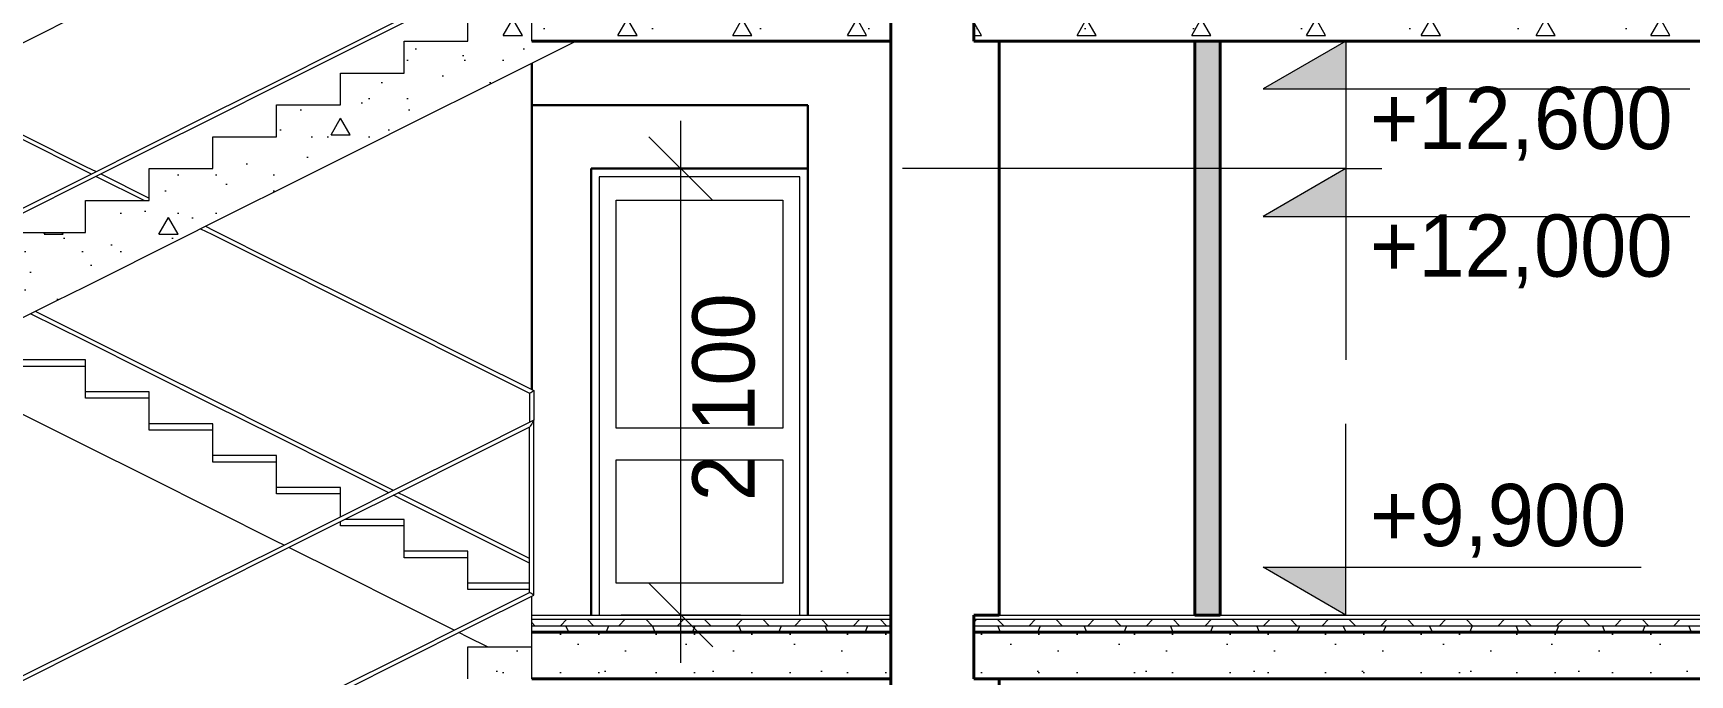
# Model space of a CAD drawing. Header units: millimetres. Extents: x -168133 to -32053, y -12928 to 37693.
# Drawn here: x -153681 to -145886, y 9619 to 12638 of the extents above; entities that cross this region are included whole.
import ezdxf

# ---------------------------------------------------------------- set-up
doc = ezdxf.new("R2010")
doc.units = ezdxf.units.MM
doc.header["$MEASUREMENT"] = 0
for name, color, linetype in [('Двери ArchiCAD', 7, 'Continuous'), ('Интерьер- Перегородка', 7, 'Continuous'), ('Кладочні розміри', 7, 'Continuous'), ('Лестницы внутренние', 7, 'Continuous'), ('перегородки', 7, 'Continuous'), ('Перекрытия', 7, 'Continuous')]:
    doc.layers.add(name, color=color, linetype=linetype)
for name, color, linetype, lineweight in [('Двери ArchiCAD_Ном._пера__1', 7, 'Continuous', 13), ('Двери ArchiCAD_Ном._пера__41', 7, 'Continuous', 30), ('Интерьер- Перегородка_Ном._пера__41', 7, 'Continuous', 30), ('Интерьер- Перегородка_Ном._пера__61', 7, 'Continuous', 40), ('Лестницы внутренние_Ном._пера__1', 7, 'Continuous', 13), ('Лестницы внутренние_Ном._пера__21', 7, 'Continuous', 20), ('Лестницы внутренние_Ном._пера__7', 7, 'Continuous', 5), ('перегородки_Ном._пера__61', 7, 'Continuous', 40), ('Перекрытия_Ном._пера__1', 7, 'Continuous', 13), ('Перекрытия_Ном._пера__21', 7, 'Continuous', 20), ('Перекрытия_Ном._пера__61', 7, 'Continuous', 40)]:
    doc.layers.add(name, color=color, linetype=linetype, lineweight=lineweight)
for name, color, linetype, lineweight, true_color in [('Кладочні розміри_Ном._пера__98', 7, 'Continuous', 13, 0x001f3e), ('Лестницы внутренние_Ном._пера__241', 7, 'Continuous', 13, 0x515151), ('перегородки_Ном._пера__102', 7, 'Continuous', 60, 0xcccccc)]:
    doc.layers.add(name, color=color, linetype=linetype, lineweight=lineweight, true_color=true_color)
doc.styles.add('СГЕНЕРИР_СТИЛЬ_1', font='')
doc.styles.get('СГЕНЕРИР_СТИЛЬ_1').set_extended_font_data('Century Gothic')
doc.dimstyles.new('СГЕНЕРИР_СТИЛЬ__1', dxfattribs={"dimtxt": 292.500007, "dimasz": 285, "dimexe": 0.18, "dimexo": 444.840628, "dimgap": 0.09, "dimtad": 3, "dimdec": 0, "dimzin": 0, "dimdsep": 46, "dimtxsty": 'СГЕНЕРИР_СТИЛЬ_1', "dimblk": 'ARROWHEAD_6', "dimblk1": 'ARROWHEAD_6', "dimblk2": 'ARROWHEAD_6', "dimcen": 0.09, "dimclrd": 256, "dimclre": 256, "dimclrt": 256, "dimadec": 0, "dimazin": 0, "dimtfac": 1, "dimtdec": 4, "dimtmove": 0, "dimatfit": 3, "dimfxl": 0, "dimtolj": 1, "dimtzin": 0, "dimarcsym": 0})
pattern_1 = [(0, (0, 0), (0, 90.000004), [])]
pattern_2 = [(45, (0, 0), (-137.88582, 137.88582), []), (135, (0, 0), (137.88582, 137.88582), [])]
pattern_3 = [(0, (0, 0), (0, 406400), []), (0, (0, 90), (0, 406400), []), (90, (0, 0), (-406.4, 0), [88.9, -406400]), (90, (38.1, 0), (-406.4, 0), [88.9, -406400]), (66.8014, (0, 0), (-343.3379, 147.1448), []), (293.1986, (38.1, 0), (343.3379, 147.1448), [])]
pattern_4 = [(0, (0, 0), (0, 935.3075), [90, -450]), (0, (270, 467.7), (0, 935.3075), [90, -450]), (60, (0, 0), (-810, 467.654), [90, -450]), (60, (540, 0), (-810, 467.654), [90, -450]), (120, (90, 0), (810, 467.654), [90, -450]), (120, (630, 0), (810, 467.654), [90, -450]), (0, (0, 90), (0, 180), [0, -180, 0, -270]), (45, (90, 90), (-127.27923, 127.27923), [0, -135, 0, -225])]
pattern_5 = [(0, (0, 0), (0, 935.3074), [90, -450]), (0, (270, 467.7), (0, 935.3074), [90, -450]), (60, (0, 0), (-810, 467.654), [90, -450]), (60, (540, 0), (-810, 467.6537), [90, -450]), (120, (90, 0), (810, 467.654), [90, -450]), (120, (630, 0), (810, 467.6537), [90, -450]), (0, (0, 90), (0, 180), [0, -180, 0, -270]), (45, (90, 90), (-127.27922, 127.27922), [0, -135, 0, -225])]

# ---------------------------------------------------------------- blocks, each defined once
blk = doc.blocks.new('Элемент разреза_63')
at = {"layer": 'Перекрытия', "linetype": 'Continuous', "lineweight": 0, "true_color": 0x000000}
h = blk.add_hatch(dxfattribs=at)
h.set_pattern_fill('Фанера__2_', color=18, style=0, pattern_type=2)
h.set_pattern_definition(pattern_1)
h.paths.add_polyline_path([(-142805.6, 9880), (-142805.6, 9900), (-149255.6, 9900), (-149255.6, 9880)])
h = blk.add_hatch(dxfattribs=at)
h.set_pattern_fill('Блоки', color=18, style=0, pattern_type=2)
h.set_pattern_definition(pattern_2)
h.paths.add_polyline_path([(-142805.6, 9850), (-142805.6, 9880), (-149255.6, 9880), (-149255.6, 9850)])
h = blk.add_hatch(dxfattribs=at)
h.set_pattern_fill('Стенка_каркасн__2х4_16_м_FB', color=18, style=0, pattern_type=2)
h.set_pattern_definition(pattern_3)
h.paths.add_polyline_path([(-142805.6, 9820), (-142805.6, 9850), (-149255.6, 9850), (-149255.6, 9820)])
h = blk.add_hatch(dxfattribs=at)
h.set_pattern_fill('structural_concrete', color=18, style=0, pattern_type=2)
h.set_pattern_definition(pattern_4)
h.paths.add_polyline_path([(-142805.6, 9600), (-142805.6, 9820), (-149255.6, 9820), (-149255.6, 9600)])
at = {"layer": 'Перекрытия_Ном._пера__1', "linetype": 'Continuous'}
for p, q in [((-149255.6, 9900), (-142805.6, 9900)), ((-149255.6, 9880), (-149255.6, 9900)), ((-149255.6, 9880), (-142805.6, 9880)), ((-149255.6, 9850), (-149255.6, 9880)), ((-149255.6, 9880), (-142805.6, 9880)), ((-149255.6, 9850), (-142805.6, 9850)), ((-149255.6, 9850), (-142805.6, 9850)), ((-149255.6, 9820), (-149255.6, 9850)), ((-142805.6, 9880), (-142805.6, 9900)), ((-142805.6, 9850), (-142805.6, 9880)), ((-142805.6, 9820), (-142805.6, 9850))]:
    blk.add_line(p, q, dxfattribs=at)
at = {"layer": 'Перекрытия_Ном._пера__21', "linetype": 'Continuous'}
for p, q in [((-149255.6, 9600), (-149255.6, 9820)), ((-142805.6, 9600), (-142805.6, 9820))]:
    blk.add_line(p, q, dxfattribs=at)
at = {"layer": 'Перекрытия_Ном._пера__61', "linetype": 'Continuous'}
for p, q in [((-149255.6, 9820), (-142805.6, 9820)), ((-149255.6, 9820), (-142805.6, 9820)), ((-149255.6, 9600), (-142805.6, 9600))]:
    blk.add_line(p, q, dxfattribs=at)
blk = doc.blocks.new('Элемент разреза_67')
at = {"layer": 'Перекрытия', "linetype": 'Continuous', "lineweight": 0, "true_color": 0x000000}
h = blk.add_hatch(dxfattribs=at)
h.set_pattern_fill('Фанера__2_', color=18, style=0, pattern_type=2)
h.set_pattern_definition(pattern_1)
h.paths.add_polyline_path([(-142805.6, 12880), (-142805.6, 12900), (-149255.6, 12900), (-149255.6, 12880)])
h = blk.add_hatch(dxfattribs=at)
h.set_pattern_fill('Блоки', color=18, style=0, pattern_type=2)
h.set_pattern_definition(pattern_2)
h.paths.add_polyline_path([(-142805.6, 12850), (-142805.6, 12880), (-149255.6, 12880), (-149255.6, 12850)])
h = blk.add_hatch(dxfattribs=at)
h.set_pattern_fill('Стенка_каркасн__2х4_16_м_FB', color=18, style=0, pattern_type=2)
h.set_pattern_definition(pattern_3)
h.paths.add_polyline_path([(-142805.6, 12820), (-142805.6, 12850), (-149255.6, 12850), (-149255.6, 12820)])
h = blk.add_hatch(dxfattribs=at)
h.set_pattern_fill('structural_concrete', color=18, style=0, pattern_type=2)
h.set_pattern_definition(pattern_4)
h.paths.add_polyline_path([(-142805.6, 12600), (-142805.6, 12820), (-149255.6, 12820), (-149255.6, 12600)])
at = {"layer": 'Перекрытия_Ном._пера__1', "linetype": 'Continuous'}
for p, q in [((-149255.6, 12900), (-142805.6, 12900)), ((-149255.6, 12880), (-149255.6, 12900)), ((-149255.6, 12880), (-142805.6, 12880)), ((-149255.6, 12850), (-149255.6, 12880)), ((-149255.6, 12880), (-142805.6, 12880)), ((-142805.6, 12880), (-142805.6, 12900)), ((-142805.6, 12850), (-142805.6, 12880)), ((-149255.6, 12850), (-142805.6, 12850)), ((-149255.6, 12850), (-142805.6, 12850)), ((-149255.6, 12820), (-149255.6, 12850)), ((-142805.6, 12820), (-142805.6, 12850))]:
    blk.add_line(p, q, dxfattribs=at)
at = {"layer": 'Перекрытия_Ном._пера__21', "linetype": 'Continuous'}
for p, q in [((-149255.6, 12600), (-149255.6, 12820)), ((-142805.6, 12600), (-142805.6, 12820))]:
    blk.add_line(p, q, dxfattribs=at)
at = {"layer": 'Перекрытия_Ном._пера__61', "linetype": 'Continuous'}
for p, q in [((-149255.6, 12820), (-142805.6, 12820)), ((-149255.6, 12820), (-142805.6, 12820)), ((-149255.6, 12600), (-142805.6, 12600))]:
    blk.add_line(p, q, dxfattribs=at)
blk = doc.blocks.new('Элемент разреза_94')
at = {"layer": 'перегородки_Ном._пера__102', "linetype": 'Continuous'}
blk.add_hatch(color=256, dxfattribs=at).paths.add_polyline_path([(-148215.6, 12600), (-148215.6, 9900), (-148095.6, 9900), (-148095.6, 12600)])
at = {"layer": 'перегородки_Ном._пера__61', "linetype": 'Continuous'}
for p, q in [((-148215.6, 9900), (-148215.6, 12600)), ((-148215.6, 12600), (-148095.6, 12600)), ((-148095.6, 9900), (-148095.6, 12600)), ((-148215.6, 9900), (-148095.6, 9900))]:
    blk.add_line(p, q, dxfattribs=at)
blk = doc.blocks.new('Элемент разреза_164')
at = {"layer": 'Лестницы внутренние_Ном._пера__241', "linetype": 'Continuous'}
h = blk.add_hatch(dxfattribs=at)
h.set_pattern_fill('Бетон', color=256, style=0, pattern_type=2)
h.set_pattern_definition(pattern_5)
h.paths.add_polyline_path([(-154085.6, 11220), (-154085.6, 11170), (-154062.3, 11170), (-154040.2, 11170), (-154013.6, 11170), (-153988.4, 11170), (-153853.7, 11237.4), (-153735.6, 11296.4), (-153575.7, 11376.3), (-153435.6, 11446.4), (-153275.7, 11526.3), (-153135.6, 11596.4), (-152975.7, 11676.3), (-152835.6, 11746.4), (-152675.7, 11826.3), (-152535.6, 11896.4), (-152375.7, 11976.3), (-152235.6, 12046.4), (-152075.7, 12126.3), (-151935.6, 12196.4), (-151775.7, 12276.3), (-151635.6, 12346.4), (-151475.7, 12426.3), (-151335.6, 12496.4), (-151225.2, 12551.6), (-151128.4, 12600), (-151335.6, 12600), (-151335.6, 12720), (-151635.6, 12720), (-151635.6, 12570), (-151935.6, 12570), (-151935.6, 12420), (-152235.6, 12420), (-152235.6, 12270), (-152535.6, 12270), (-152535.6, 12120), (-152835.6, 12120), (-152835.6, 11970), (-153135.6, 11970), (-153135.6, 11820), (-153435.6, 11820), (-153435.6, 11670), (-153735.6, 11670), (-153735.6, 11520), (-154035.6, 11520), (-154035.6, 11370), (-154085.6, 11370)])
h = blk.add_hatch(dxfattribs=at)
h.set_pattern_fill('Бетон', color=256, style=0, pattern_type=2)
h.set_pattern_definition(pattern_5)
h.paths.add_polyline_path([(-151635.6, 12570), (-151635.6, 12600), (-151935.6, 12600), (-151935.6, 12570)])
h = blk.add_hatch(dxfattribs=at)
h.set_pattern_fill('Бетон', color=256, style=0, pattern_type=2)
h.set_pattern_definition(pattern_5)
h.paths.add_polyline_path([(-151935.6, 12420), (-151935.6, 12450), (-152235.6, 12450), (-152235.6, 12420)])
h = blk.add_hatch(dxfattribs=at)
h.set_pattern_fill('Бетон', color=256, style=0, pattern_type=2)
h.set_pattern_definition(pattern_5)
h.paths.add_polyline_path([(-152235.6, 12270), (-152235.6, 12300), (-152535.6, 12300), (-152535.6, 12270)])
h = blk.add_hatch(dxfattribs=at)
h.set_pattern_fill('Бетон', color=256, style=0, pattern_type=2)
h.set_pattern_definition(pattern_5)
h.paths.add_polyline_path([(-152535.6, 12120), (-152535.6, 12150), (-152835.6, 12150), (-152835.6, 12120)])
h = blk.add_hatch(dxfattribs=at)
h.set_pattern_fill('Бетон', color=256, style=0, pattern_type=2)
h.set_pattern_definition(pattern_5)
h.paths.add_polyline_path([(-152835.6, 11970), (-152835.6, 12000), (-153135.6, 12000), (-153135.6, 11970)])
h = blk.add_hatch(dxfattribs=at)
h.set_pattern_fill('Бетон', color=256, style=0, pattern_type=2)
h.set_pattern_definition(pattern_5)
h.paths.add_polyline_path([(-153135.6, 11820), (-153135.6, 11850), (-153435.6, 11850), (-153435.6, 11820)])
h = blk.add_hatch(dxfattribs=at)
h.set_pattern_fill('Бетон', color=256, style=0, pattern_type=2)
h.set_pattern_definition(pattern_5)
h.paths.add_polyline_path([(-153435.6, 11670), (-153435.6, 11700), (-153735.6, 11700), (-153735.6, 11670)])
at = {"layer": 'Лестницы внутренние_Ном._пера__1', "linetype": 'Continuous'}
for p, q in [((-153435.6, 11070), (-153735.6, 11070)), ((-153435.6, 10920), (-153435.6, 11070)), ((-153135.6, 10920), (-153435.6, 10920)), ((-153135.6, 10770), (-153135.6, 10920)), ((-153435.6, 10696.4), (-153735.6, 10846.4)), ((-152835.6, 10770), (-153135.6, 10770)), ((-152835.6, 10620), (-152835.6, 10770)), ((-153135.6, 10546.4), (-153435.6, 10696.4)), ((-152535.6, 10620), (-152835.6, 10620)), ((-152535.6, 10470), (-152535.6, 10620)), ((-152835.6, 10396.4), (-153135.6, 10546.4)), ((-152235.6, 10470), (-152535.6, 10470)), ((-152235.6, 10361.2), (-152235.6, 10470)), ((-152535.6, 10246.4), (-152835.6, 10396.4)), ((-152235.6, 10320), (-152235.6, 10338.8)), ((-151935.6, 10320), (-152235.6, 10320)), ((-151935.6, 10170), (-151935.6, 10320)), ((-152500.4, 10228.8), (-152535.6, 10246.4)), ((-152235.6, 10096.4), (-152478.1, 10217.6)), ((-151635.6, 10170), (-151935.6, 10170)), ((-151635.6, 10050), (-151635.6, 10170)), ((-151935.6, 9946.4), (-152235.6, 10096.4)), ((-151335.6, 9900), (-151335.6, 9988.8)), ((-151700.4, 9828.8), (-151935.6, 9946.4)), ((-151635.6, 9796.4), (-151678.1, 9817.6)), ((-151542.9, 9750), (-151635.6, 9796.4))]:
    blk.add_line(p, q, dxfattribs=at)
at = {"layer": 'Лестницы внутренние_Ном._пера__21', "linetype": 'Continuous'}
for p, q in [((-151635.6, 12600), (-151635.6, 12720)), ((-151335.6, 12600), (-151335.6, 12720)), ((-151935.6, 12600), (-151635.6, 12600)), ((-151935.6, 12570), (-151935.6, 12600)), ((-151935.6, 12450), (-151935.6, 12570)), ((-151335.6, 12600), (-151128.4, 12600)), ((-151335.6, 12496.4), (-151225.2, 12551.6)), ((-151225.2, 12551.6), (-151128.4, 12600)), ((-151475.7, 12426.3), (-151335.6, 12496.4)), ((-152235.6, 12450), (-151935.6, 12450)), ((-152235.6, 12420), (-152235.6, 12450)), ((-152235.6, 12300), (-152235.6, 12420)), ((-151635.6, 12346.4), (-151475.7, 12426.3)), ((-151775.7, 12276.3), (-151635.6, 12346.4)), ((-152535.6, 12300), (-152235.6, 12300)), ((-152535.6, 12270), (-152535.6, 12300)), ((-152535.6, 12150), (-152535.6, 12270)), ((-151935.6, 12196.4), (-151775.7, 12276.3)), ((-152075.7, 12126.3), (-151935.6, 12196.4)), ((-152835.6, 12150), (-152535.6, 12150)), ((-152835.6, 12120), (-152835.6, 12150)), ((-152835.6, 12000), (-152835.6, 12120)), ((-152235.6, 12046.4), (-152075.7, 12126.3)), ((-152375.7, 11976.3), (-152235.6, 12046.4)), ((-153135.6, 12000), (-152835.6, 12000)), ((-153135.6, 11970), (-153135.6, 12000)), ((-153135.6, 11850), (-153135.6, 11970)), ((-152535.6, 11896.4), (-152375.7, 11976.3)), ((-153435.6, 11850), (-153135.6, 11850)), ((-153435.6, 11820), (-153435.6, 11850)), ((-152675.7, 11826.3), (-152535.6, 11896.4)), ((-153435.6, 11700), (-153435.6, 11820)), ((-152835.6, 11746.4), (-152675.7, 11826.3)), ((-153735.6, 11700), (-153435.6, 11700)), ((-152975.7, 11676.3), (-152835.6, 11746.4)), ((-153135.6, 11596.4), (-152975.7, 11676.3)), ((-153275.7, 11526.3), (-153135.6, 11596.4)), ((-153435.6, 11446.4), (-153275.7, 11526.3)), ((-153575.7, 11376.3), (-153435.6, 11446.4)), ((-153735.6, 11296.4), (-153575.7, 11376.3))]:
    blk.add_line(p, q, dxfattribs=at)
at = {"layer": 'Лестницы внутренние_Ном._пера__241', "linetype": 'Continuous'}
for p, q in [((-153431.2, 12741.1), (-153731.2, 12591.1)), ((-152240.1, 12558.9), (-151940.1, 12708.9)), ((-152231.2, 12541.1), (-151931.2, 12691.1)), ((-152540.1, 12408.9), (-152240.1, 12558.9)), ((-152531.2, 12391.1), (-152231.2, 12541.1)), ((-152840.1, 12258.9), (-152540.1, 12408.9)), ((-152831.2, 12241.1), (-152531.2, 12391.1)), ((-153140.1, 12108.9), (-152840.1, 12258.9)), ((-153131.2, 12091.1), (-152831.2, 12241.1)), ((-153740.1, 12141.1), (-153440.1, 11991.1)), ((-153731.2, 12158.9), (-153431.2, 12008.9)), ((-153440.1, 11958.9), (-153140.1, 12108.9)), ((-153431.2, 11941.1), (-153131.2, 12091.1)), ((-153431.2, 12008.9), (-153385.6, 11986.2)), ((-153740.1, 11808.9), (-153440.1, 11958.9)), ((-153731.2, 11791.1), (-153431.2, 11941.1)), ((-153440.1, 11991.1), (-153408, 11975)), ((-153385.6, 11963.8), (-153158, 11850)), ((-153363.3, 11975), (-153135.6, 11861.2)), ((-152893.2, 11717.6), (-152840.1, 11691.1)), ((-152870.8, 11728.8), (-152831.2, 11708.9)), ((-152831.2, 11708.9), (-152531.2, 11558.9)), ((-152840.1, 11691.1), (-152540.1, 11541.1)), ((-152540.1, 11541.1), (-152240.1, 11391.1)), ((-152531.2, 11558.9), (-152231.2, 11408.9)), ((-152240.1, 11391.1), (-151940.1, 11241.1)), ((-152231.2, 11408.9), (-151931.2, 11258.9)), ((-153440.1, 11191.1), (-153693.2, 11317.6)), ((-153431.2, 11208.9), (-153670.8, 11328.8)), ((-151940.1, 11241.1), (-151640.1, 11091.1)), ((-151931.2, 11258.9), (-151631.2, 11108.9)), ((-153140.1, 11041.1), (-153440.1, 11191.1)), ((-153131.2, 11058.9), (-153431.2, 11208.9)), ((-151640.1, 11091.1), (-151345.6, 10943.8)), ((-151631.2, 11108.9), (-151325.6, 10956.2)), ((-152840.1, 10891.1), (-153140.1, 11041.1)), ((-152831.2, 10908.9), (-153131.2, 11058.9)), ((-151345.6, 10943.8), (-151344.9, 10944.3)), ((-151345.6, 10943.8), (-151345.6, 10806.2)), ((-151344.9, 10944.3), (-151342.7, 10945.6)), ((-151342.7, 10945.6), (-151339.5, 10947.6)), ((-151339.5, 10947.6), (-151335.6, 10950)), ((-151335.6, 10950), (-151331.8, 10952.4)), ((-151331.8, 10952.4), (-151328.6, 10954.4)), ((-151328.6, 10954.4), (-151326.4, 10955.7)), ((-151326.4, 10955.7), (-151325.6, 10956.2)), ((-151325.6, 10956.2), (-151325.6, 10816.2)), ((-152540.1, 10741.1), (-152840.1, 10891.1)), ((-152531.2, 10758.9), (-152831.2, 10908.9)), ((-152231.2, 10608.9), (-152531.2, 10758.9)), ((-152240.1, 10591.1), (-152540.1, 10741.1)), ((-151985.6, 10486.2), (-152231.2, 10608.9)), ((-152008, 10475), (-152240.1, 10591.1)), ((-151940.1, 10441.1), (-151985.6, 10463.8)), ((-151931.2, 10458.9), (-151963.3, 10475)), ((-151631.2, 10308.9), (-151931.2, 10458.9)), ((-151640.1, 10291.1), (-151940.1, 10441.1)), ((-151345.6, 10143.8), (-151640.1, 10291.1)), ((-151345.6, 10166.2), (-151631.2, 10308.9))]:
    blk.add_line(p, q, dxfattribs=at)
at = {"layer": 'Лестницы внутренние_Ном._пера__7', "linetype": 'Continuous'}
for p, q in [((-153435.6, 11100), (-153735.6, 11100)), ((-153435.6, 11070), (-153435.6, 11100)), ((-153135.6, 10950), (-153435.6, 10950)), ((-153135.6, 10920), (-153135.6, 10950)), ((-152835.6, 10800), (-153135.6, 10800)), ((-152835.6, 10770), (-152835.6, 10800)), ((-152535.6, 10650), (-152835.6, 10650)), ((-152535.6, 10620), (-152535.6, 10650)), ((-152235.6, 10500), (-152535.6, 10500)), ((-152235.6, 10470), (-152235.6, 10500)), ((-151935.6, 10350), (-152213.3, 10350)), ((-151935.6, 10320), (-151935.6, 10350)), ((-151635.6, 10200), (-151935.6, 10200)), ((-151635.6, 10170), (-151635.6, 10200)), ((-151345.6, 10050), (-151635.6, 10050)), ((-151635.6, 10020), (-151635.6, 10050)), ((-151345.6, 10020), (-151635.6, 10020))]:
    blk.add_line(p, q, dxfattribs=at)
blk = doc.blocks.new('Элемент разреза_165')
at = {"layer": 'Лестницы внутренние_Ном._пера__241', "linetype": 'Continuous'}
h = blk.add_hatch(dxfattribs=at)
h.set_pattern_fill('Бетон', color=256, style=0, pattern_type=2)
h.set_pattern_definition(pattern_5)
h.paths.add_polyline_path([(-151335.6, 9720), (-151335.6, 9750), (-151635.6, 9750), (-151635.6, 9720)])
h = blk.add_hatch(dxfattribs=at)
h.set_pattern_fill('Бетон', color=256, style=0, pattern_type=2)
h.set_pattern_definition(pattern_5)
h.paths.add_polyline_path([(-154085.6, 8220), (-154085.6, 8170), (-154062.3, 8170), (-154040.2, 8170), (-154013.6, 8170), (-153988.4, 8170), (-153853.7, 8237.4), (-153735.6, 8296.4), (-153575.7, 8376.3), (-153435.6, 8446.4), (-153275.7, 8526.3), (-153135.6, 8596.4), (-152975.7, 8676.3), (-152835.6, 8746.4), (-152675.7, 8826.3), (-152535.6, 8896.4), (-152375.7, 8976.3), (-152235.6, 9046.4), (-152075.7, 9126.3), (-151935.6, 9196.4), (-151775.7, 9276.3), (-151635.6, 9346.4), (-151475.7, 9426.3), (-151335.6, 9496.4), (-151225.2, 9551.6), (-151128.4, 9600), (-151335.6, 9600), (-151335.6, 9720), (-151635.6, 9720), (-151635.6, 9570), (-151935.6, 9570), (-151935.6, 9420), (-152235.6, 9420), (-152235.6, 9270), (-152535.6, 9270), (-152535.6, 9120), (-152835.6, 9120), (-152835.6, 8970), (-153135.6, 8970), (-153135.6, 8820), (-153435.6, 8820), (-153435.6, 8670), (-153735.6, 8670), (-153735.6, 8520), (-154035.6, 8520), (-154035.6, 8370), (-154085.6, 8370)])
at = {"layer": 'Лестницы внутренние_Ном._пера__21', "linetype": 'Continuous'}
for p, q in [((-151635.6, 9750), (-151335.6, 9750)), ((-151635.6, 9720), (-151635.6, 9750)), ((-151335.6, 9720), (-151335.6, 9750)), ((-151635.6, 9600), (-151635.6, 9720)), ((-151335.6, 9600), (-151335.6, 9720))]:
    blk.add_line(p, q, dxfattribs=at)
at = {"layer": 'Лестницы внутренние_Ном._пера__241', "linetype": 'Continuous'}
for p, q in [((-151325.6, 10816.2), (-151640.1, 10658.9)), ((-151345.6, 10783.8), (-151631.2, 10641.1)), ((-151344.9, 10785.1), (-151345.6, 10783.8)), ((-151345.6, 10006.2), (-151345.6, 10783.8)), ((-151342.7, 10788.6), (-151344.9, 10785.1)), ((-151339.5, 10793.8), (-151342.7, 10788.6)), ((-151335.6, 10800), (-151339.5, 10793.8)), ((-151331.8, 10806.2), (-151335.6, 10800)), ((-151328.6, 10811.4), (-151331.8, 10806.2)), ((-151326.4, 10814.9), (-151328.6, 10811.4)), ((-151325.6, 10816.2), (-151326.4, 10814.9)), ((-151325.6, 9993.8), (-151325.6, 10816.2)), ((-151640.1, 10658.9), (-151940.1, 10508.9)), ((-151631.2, 10641.1), (-151931.2, 10491.1)), ((-151940.1, 10508.9), (-152240.1, 10358.9)), ((-151931.2, 10491.1), (-152231.2, 10341.1)), ((-152240.1, 10358.9), (-152540.1, 10208.9)), ((-152231.2, 10341.1), (-152531.2, 10191.1)), ((-152540.1, 10208.9), (-152840.1, 10058.9)), ((-152531.2, 10191.1), (-152831.2, 10041.1)), ((-152840.1, 10058.9), (-153140.1, 9908.9)), ((-152831.2, 10041.1), (-153131.2, 9891.1)), ((-151640.1, 9858.9), (-151345.6, 10006.2)), ((-151631.2, 9841.1), (-151325.6, 9993.8)), ((-151344.9, 10005.7), (-151345.6, 10006.2)), ((-151342.7, 10004.4), (-151344.9, 10005.7)), ((-151339.5, 10002.4), (-151342.7, 10004.4)), ((-151335.6, 10000), (-151339.5, 10002.4)), ((-151331.8, 9997.6), (-151335.6, 10000)), ((-151328.6, 9995.6), (-151331.8, 9997.6)), ((-151326.4, 9994.3), (-151328.6, 9995.6)), ((-151325.6, 9993.8), (-151326.4, 9994.3)), ((-153140.1, 9908.9), (-153440.1, 9758.9)), ((-153131.2, 9891.1), (-153431.2, 9741.1)), ((-151940.1, 9708.9), (-151640.1, 9858.9)), ((-151931.2, 9691.1), (-151631.2, 9841.1)), ((-153440.1, 9758.9), (-153740.1, 9608.9)), ((-153431.2, 9741.1), (-153731.2, 9591.1)), ((-152240.1, 9558.9), (-151940.1, 9708.9)), ((-152231.2, 9541.1), (-151931.2, 9691.1))]:
    blk.add_line(p, q, dxfattribs=at)
blk = doc.blocks.new('Элемент разреза_174')
at = {"layer": 'Интерьер- Перегородка_Ном._пера__41', "linetype": 'Continuous'}
for p, q in [((-151335.6, 12496.4), (-151335.6, 10961.2)), ((-155555.2, 11400), (-155555.2, 10759))]:
    blk.add_line(p, q, dxfattribs=at)
blk = doc.blocks.new('Элемент разреза_186')
at = {"layer": 'Двери ArchiCAD_Ном._пера__1', "linetype": 'Continuous'}
for p, q in [((-151017.6, 11962), (-151017.6, 11852)), ((-150073.6, 11962), (-151017.6, 11962)), ((-150073.6, 11852), (-150073.6, 11962)), ((-151017.6, 11852), (-151017.6, 10050)), ((-150937.6, 10780), (-150937.6, 11852)), ((-150937.6, 11852), (-150153.6, 11852)), ((-150153.6, 11852), (-150153.6, 10780)), ((-150073.6, 10050), (-150073.6, 11852)), ((-150153.6, 10780), (-150937.6, 10780)), ((-150937.6, 10050), (-150937.6, 10630)), ((-150937.6, 10630), (-150153.6, 10630)), ((-150153.6, 10630), (-150153.6, 10050)), ((-151017.6, 10050), (-151017.6, 9900)), ((-150153.6, 10050), (-150937.6, 10050)), ((-150073.6, 9900), (-150073.6, 10050))]:
    blk.add_line(p, q, dxfattribs=at)
at = {"layer": 'Двери ArchiCAD_Ном._пера__41', "linetype": 'Continuous'}
for p, q in [((-151055.6, 12000), (-150035.6, 12000)), ((-151055.6, 9900), (-151055.6, 12000))]:
    blk.add_line(p, q, dxfattribs=at)
blk = doc.blocks.new('Элемент разреза_188')
at = {"layer": 'Двери ArchiCAD_Ном._пера__41', "linetype": 'Continuous'}
for p, q in [((-151335.6, 12299), (-150035.6, 12299)), ((-150035.6, 12299), (-150035.6, 9900))]:
    blk.add_line(p, q, dxfattribs=at)
blk = doc.blocks.new('Элемент разреза_198')
at = {"layer": 'Перекрытия', "linetype": 'Continuous', "lineweight": 0, "true_color": 0x000000}
h = blk.add_hatch(dxfattribs=at)
h.set_pattern_fill('Фанера__2_', color=18, style=0, pattern_type=2)
h.set_pattern_definition(pattern_1)
h.paths.add_polyline_path([(-149645.6, 9880), (-149645.6, 9900), (-151335.6, 9900), (-151335.6, 9880)])
h = blk.add_hatch(dxfattribs=at)
h.set_pattern_fill('Блоки', color=18, style=0, pattern_type=2)
h.set_pattern_definition(pattern_2)
h.paths.add_polyline_path([(-149645.6, 9850), (-149645.6, 9880), (-151335.6, 9880), (-151335.6, 9850)])
h = blk.add_hatch(dxfattribs=at)
h.set_pattern_fill('Стенка_каркасн__2х4_16_м_FB', color=18, style=0, pattern_type=2)
h.set_pattern_definition(pattern_3)
h.paths.add_polyline_path([(-149645.6, 9820), (-149645.6, 9850), (-151335.6, 9850), (-151335.6, 9820)])
h = blk.add_hatch(dxfattribs=at)
h.set_pattern_fill('structural_concrete', color=18, style=0, pattern_type=2)
h.set_pattern_definition(pattern_4)
h.paths.add_polyline_path([(-149645.6, 9600), (-149645.6, 9820), (-151335.6, 9820), (-151335.6, 9600)])
at = {"layer": 'Перекрытия_Ном._пера__1', "linetype": 'Continuous'}
for p, q in [((-151335.6, 9900), (-149645.6, 9900)), ((-151335.6, 9880), (-151335.6, 9900)), ((-151335.6, 9880), (-149645.6, 9880)), ((-151335.6, 9850), (-151335.6, 9880)), ((-151335.6, 9880), (-149645.6, 9880)), ((-151335.6, 9850), (-149645.6, 9850)), ((-151335.6, 9850), (-149645.6, 9850)), ((-151335.6, 9820), (-151335.6, 9850)), ((-149645.6, 9880), (-149645.6, 9900)), ((-149645.6, 9850), (-149645.6, 9880)), ((-149645.6, 9820), (-149645.6, 9850))]:
    blk.add_line(p, q, dxfattribs=at)
at = {"layer": 'Перекрытия_Ном._пера__21', "linetype": 'Continuous'}
for p, q in [((-151335.6, 9600), (-151335.6, 9820)), ((-149645.6, 9600), (-149645.6, 9820))]:
    blk.add_line(p, q, dxfattribs=at)
at = {"layer": 'Перекрытия_Ном._пера__61', "linetype": 'Continuous'}
for p, q in [((-151335.6, 9820), (-149645.6, 9820)), ((-151335.6, 9820), (-149645.6, 9820)), ((-151335.6, 9600), (-149645.6, 9600))]:
    blk.add_line(p, q, dxfattribs=at)
blk = doc.blocks.new('Элемент разреза_201')
at = {"layer": 'Перекрытия', "linetype": 'Continuous', "lineweight": 0, "true_color": 0x000000}
h = blk.add_hatch(dxfattribs=at)
h.set_pattern_fill('Фанера__2_', color=18, style=0, pattern_type=2)
h.set_pattern_definition(pattern_1)
h.paths.add_polyline_path([(-149645.6, 12880), (-149645.6, 12900), (-151335.6, 12900), (-151335.6, 12880)])
h = blk.add_hatch(dxfattribs=at)
h.set_pattern_fill('Блоки', color=18, style=0, pattern_type=2)
h.set_pattern_definition(pattern_2)
h.paths.add_polyline_path([(-149645.6, 12850), (-149645.6, 12880), (-151335.6, 12880), (-151335.6, 12850)])
h = blk.add_hatch(dxfattribs=at)
h.set_pattern_fill('Стенка_каркасн__2х4_16_м_FB', color=18, style=0, pattern_type=2)
h.set_pattern_definition(pattern_3)
h.paths.add_polyline_path([(-149645.6, 12820), (-149645.6, 12850), (-151335.6, 12850), (-151335.6, 12820)])
h = blk.add_hatch(dxfattribs=at)
h.set_pattern_fill('structural_concrete', color=18, style=0, pattern_type=2)
h.set_pattern_definition(pattern_4)
h.paths.add_polyline_path([(-149645.6, 12600), (-149645.6, 12820), (-151335.6, 12820), (-151335.6, 12600)])
at = {"layer": 'Перекрытия_Ном._пера__1', "linetype": 'Continuous'}
for p, q in [((-151335.6, 12900), (-149645.6, 12900)), ((-151335.6, 12880), (-151335.6, 12900)), ((-151335.6, 12880), (-149645.6, 12880)), ((-151335.6, 12850), (-151335.6, 12880)), ((-151335.6, 12880), (-149645.6, 12880)), ((-149645.6, 12880), (-149645.6, 12900)), ((-149645.6, 12850), (-149645.6, 12880)), ((-151335.6, 12850), (-149645.6, 12850)), ((-151335.6, 12850), (-149645.6, 12850)), ((-151335.6, 12820), (-151335.6, 12850)), ((-149645.6, 12820), (-149645.6, 12850))]:
    blk.add_line(p, q, dxfattribs=at)
at = {"layer": 'Перекрытия_Ном._пера__21', "linetype": 'Continuous'}
for p, q in [((-151335.6, 12600), (-151335.6, 12820)), ((-149645.6, 12600), (-149645.6, 12820))]:
    blk.add_line(p, q, dxfattribs=at)
at = {"layer": 'Перекрытия_Ном._пера__61', "linetype": 'Continuous'}
for p, q in [((-151335.6, 12820), (-149645.6, 12820)), ((-151335.6, 12820), (-149645.6, 12820)), ((-151335.6, 12600), (-149645.6, 12600))]:
    blk.add_line(p, q, dxfattribs=at)
blk = doc.blocks.new('Элемент разреза_207')
at = {"layer": 'Интерьер- Перегородка_Ном._пера__61', "linetype": 'Continuous'}
for p, q in [((-149645.6, 9900), (-149645.6, 12900)), ((-149255.6, 12600), (-149255.6, 12900)), ((-149255.6, 12600), (-149135.6, 12600)), ((-149135.6, 9900), (-149135.6, 12600)), ((-149255.6, 9900), (-149135.6, 9900))]:
    blk.add_line(p, q, dxfattribs=at)
blk = doc.blocks.new('Элемент разреза_210')
at = {"layer": 'Интерьер- Перегородка_Ном._пера__61', "linetype": 'Continuous'}
for p, q in [((-149645.6, 6900), (-149645.6, 9900)), ((-149255.6, 9600), (-149255.6, 9900)), ((-149255.6, 9600), (-149135.6, 9600)), ((-149135.6, 6900), (-149135.6, 9600)), ((-149255.6, 6900), (-149135.6, 6900))]:
    blk.add_line(p, q, dxfattribs=at)
blk = doc.blocks.new('Линейный размер_4', base_point=(-147504.2, -3000))
at = {"layer": 'Кладочні розміри_Ном._пера__98', "linetype": 'Continuous'}
for points in [[(-147504.2, 12600), (-147893.4, 12375), (-147504.2, 12375)], [(-147504.2, 12000), (-147893.4, 11775), (-147504.2, 11775)], [(-147504.2, 9900), (-147504.2, 10125), (-147893.4, 10125)]]:
    blk.add_hatch(color=256, dxfattribs=at).paths.add_polyline_path(points)
for p, q in [((-147504.2, 12600), (-147893.4, 12375)), ((-147504.2, 12600), (-147672.9, 12600)), ((-147504.2, 12600), (-147335.4, 12600)), ((-147504.2, 12600), (-147504.2, 11700)), ((-147893.4, 12375), (-147504.2, 12375)), ((-147504.2, 12375), (-145885.8, 12375)), ((-147504.2, 12000), (-149590.8, 12000)), ((-147504.2, 12000), (-147893.4, 11775)), ((-147504.2, 12000), (-147335.4, 12000)), ((-147504.2, 12000), (-147504.2, 11100)), ((-147893.4, 11775), (-147504.2, 11775)), ((-147504.2, 11775), (-145885.8, 11775)), ((-147504.2, 9900), (-147504.2, 10800)), ((-147504.2, 9900), (-147893.4, 10125)), ((-147893.4, 10125), (-147504.2, 10125)), ((-147504.2, 10125), (-146114.3, 10125)), ((-147504.2, 9900), (-147672.9, 9900)), ((-147504.2, 9900), (-147335.4, 9900))]:
    blk.add_line(p, q, dxfattribs=at)
at = {"layer": 'Кладочні розміри_Ном._пера__98', "char_height": 292.5, "attachment_point": 7, "style": 'СГЕНЕРИР_СТИЛЬ_1'}
for s, insert in [('{+12,600}', (-147391.7, 12037.5)), ('{+12,000}', (-147391.7, 11437.5)), ('{+9,900}', (-147391.7, 10170))]:
    blk.add_mtext(s, dxfattribs=dict(at, insert=insert))
blk = doc.blocks.new('*D459')
at = {"layer": 'Кладочні розміри_Ном._пера__98', "linetype": 'Continuous'}
for p, q in [((-150633.9, 12000), (-150633.9, 12225)), ((-150483.9, 11850), (-150783.9, 12150)), ((-150352.7, 12000), (-150915.2, 12000)), ((-150633.9, 9900), (-150633.9, 12000)), ((-150783.9, 10050), (-150483.9, 9750)), ((-150352.7, 9900), (-150915.2, 9900)), ((-150633.9, 9675), (-150633.9, 9900))]:
    blk.add_line(p, q, dxfattribs=at)
at = {"layer": 'Кладочні розміри_Ном._пера__98', "insert": (-150282.9, 10435.2), "char_height": 292.5, "attachment_point": 7, "rotation": 90, "style": 'СГЕНЕРИР_СТИЛЬ_1'}
blk.add_mtext('{2\xa0100}', dxfattribs=at)
blk = doc.blocks.new('ARROWHEAD_6')
at = {"color": 0, "linetype": 'Continuous', "lineweight": 0}
for p, q in [((-0.5, -0.5), (0.5, 0.5)), ((0, 0), (-1, 0))]:
    blk.add_line(p, q, dxfattribs=at)

msp = doc.modelspace()

# ---------------------------------------------------------------- block references
at = {"layer": 'Двери ArchiCAD'}
for name in ['Элемент разреза_188', 'Элемент разреза_186']:
    msp.add_blockref(name, (0, 0), dxfattribs=at)
at = {"layer": 'Интерьер- Перегородка'}
for name in ['Элемент разреза_207', 'Элемент разреза_174', 'Элемент разреза_210']:
    msp.add_blockref(name, (0, 0), dxfattribs=at)
at = {"layer": 'Кладочні розміри', "color": 158, "linetype": 'Continuous', "lineweight": 13, "true_color": 0x001f3e}
msp.add_blockref('Линейный размер_4', (-147504.2, -3000), dxfattribs=at)
at = {"layer": 'Лестницы внутренние'}
for name in ['Элемент разреза_164', 'Элемент разреза_165']:
    msp.add_blockref(name, (0, 0), dxfattribs=at)
at = {"layer": 'перегородки'}
msp.add_blockref('Элемент разреза_94', (0, 0), dxfattribs=at)
at = {"layer": 'Перекрытия'}
for name in ['Элемент разреза_201', 'Элемент разреза_67', 'Элемент разреза_198', 'Элемент разреза_63']:
    msp.add_blockref(name, (0, 0), dxfattribs=at)

# ---------------------------------------------------------------- dimensions: what is measured, and where the dimension line sits
at = {"layer": 'Кладочні розміри', "color": 158, "linetype": 'Continuous', "lineweight": 13, "true_color": 0x001f3e}
dim = msp.add_linear_dim(base=(-150633.9, 9900), p1=(-151055.6, 9900), p2=(-151055.6, 12000), angle=90, dimstyle='СГЕНЕРИР_СТИЛЬ__1', dxfattribs=at)
dim.commit()
dim.dimension.update_dxf_attribs({"geometry": '*D459', "text_midpoint": (-150429.2, 10936.6)})

doc.saveas('drawing.dxf')
